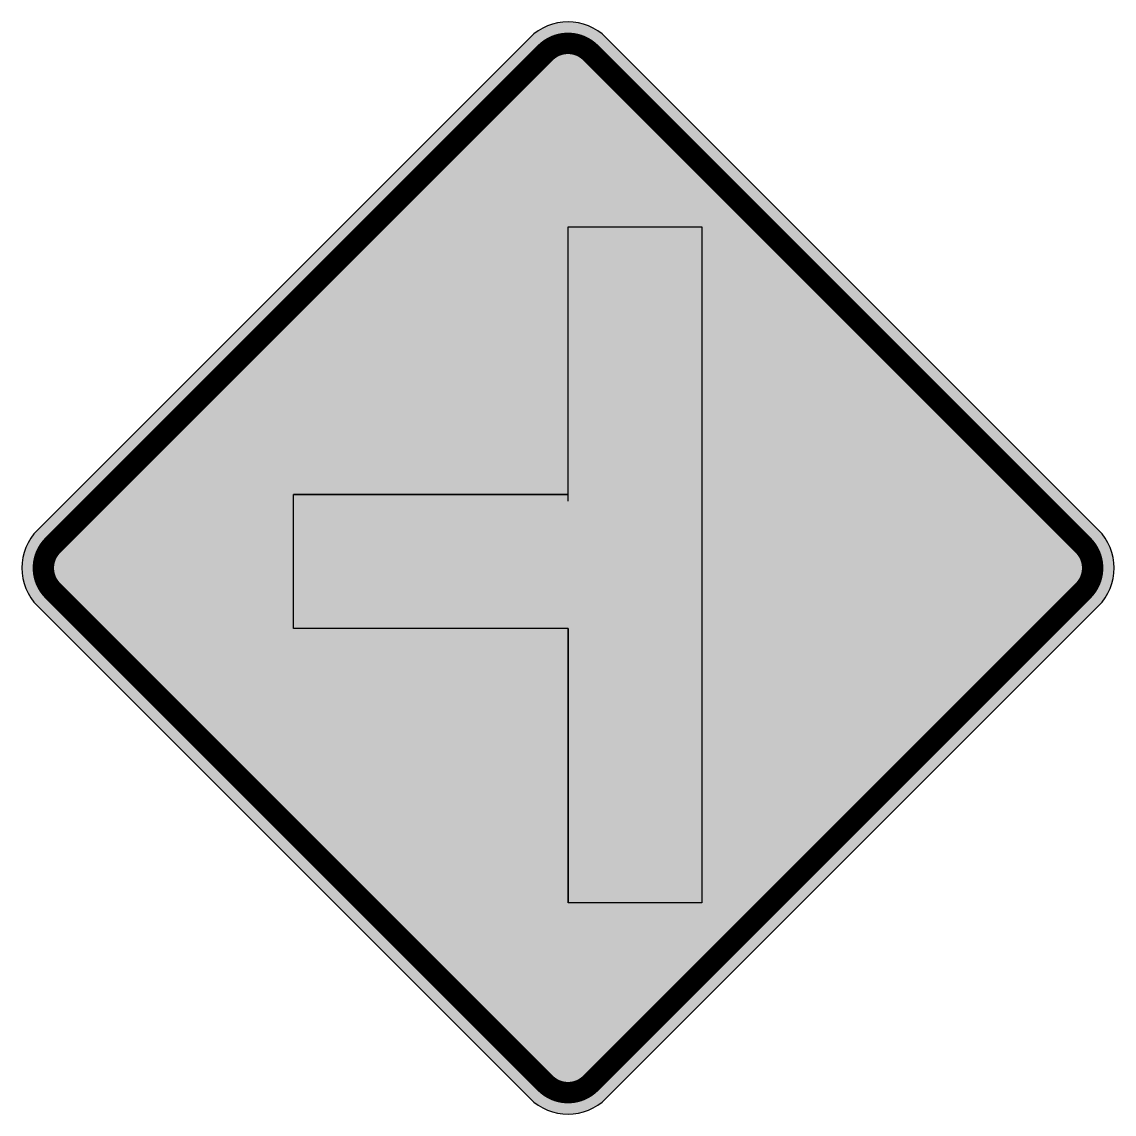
# Model space of a CAD drawing. Header units: millimetres. Extents: x -510 to 510, y -510 to 510.
import ezdxf

# ---------------------------------------------------------------- set-up
doc = ezdxf.new("R2010")
doc.units = ezdxf.units.MM
doc.header["$LTSCALE"] = 10
doc.header["$MEASUREMENT"] = 0
doc.layers.get('0').update_dxf_attribs({"linetype": 'CONTINUOUS'})

msp = doc.modelspace()

# ---------------------------------------------------------------- hatches: boundary and pattern name
h = msp.add_hatch(color=50)
h.dxf.hatch_style = 1
edge = h.paths.add_edge_path()
edge.add_line((35.4, -495), (495, -35.4))
edge.add_arc((459.6, 0), 50, 315, 405)
edge.add_line((495, 35.4), (35.4, 495))
edge.add_arc((0, 459.6), 50, 45, 135)
edge.add_line((-35.4, 495), (-495, 35.4))
edge.add_arc((-459.6, 0), 50, 135, 225)
edge.add_line((-495, -35.4), (-35.4, -495))
edge.add_arc((0, -459.6), 50, 225, 315)
msp.add_hatch(color=256).paths.add_polyline_path([(-256, 68.5), (-256, -56.5), (0, -56.5), (0, -312.5), (125, -312.5), (125, 318.5), (0, 318.5), (0, 68.5)])

# ---------------------------------------------------------------- linework, layer by layer
for p, q in [((0, 62.5), (0, 318.5)), ((0, 68.5), (-256, 68.5)), ((0, -56.5), (0, -312.5))]:
    msp.add_line(p, q)
at = {"color": 50, "flags": 128}
msp.add_lwpolyline([(35.4, -495), (495, -35.4, 0.414214), (495, 35.4), (35.4, 495, 0.414214), (-35.4, 495), (-495, 35.4, 0.414214), (-495, -35.4), (-35.4, -495, 0.414214)], format="xyb", close=True, dxfattribs=at)
at = {"const_width": 20, "flags": 128}
msp.add_lwpolyline([(21.2, -480.8), (480.8, -21.2, 0.414214), (480.8, 21.2), (21.2, 480.8, 0.414214), (-21.2, 480.8), (-480.8, 21.2, 0.414214), (-480.8, -21.2), (-21.2, -480.8, 0.414214), (21.2, -480.8, 0.414214)], format="xyb", dxfattribs=at)
msp.add_lwpolyline([(-256, 68.5), (0, 68.5), (0, 318.5), (125, 318.5), (125, -312.5), (0, -312.5), (0, -56.5), (-256, -56.5)], close=True)

doc.saveas('drawing.dxf')
